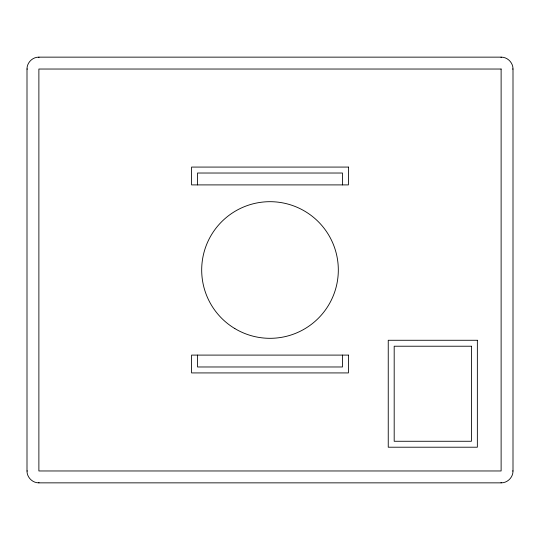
<?xml version="1.0" encoding="UTF-8"?>
<svg xmlns="http://www.w3.org/2000/svg" width="540" height="540" viewBox="0 0 540 540"><rect width="100%" height="100%" fill="white"/><g stroke="black" fill="none" stroke-linecap="round" stroke-linejoin="round"><path stroke-width="0.81" d="M27 69.032C26.885 62.66 32.508 57.031 38.88 57.145L501.12 57.145C507.492 57.031 513.115 62.66 513 69.032L513 470.968C513.115 477.34 507.492 482.969 501.12 482.855L38.88 482.855C32.508 482.969 26.885 477.34 27 470.968L27 69.032L27.405 69.032M512.595 69.032L513 69.032M27 470.968L27.405 470.968M512.595 470.968L513 470.968M501.12 57.145L501.12 57.551M501.12 482.45L501.12 482.855M342.475 184.903L342.475 173.023L197.525 173.023L197.525 184.903M342.475 355.097L342.475 366.977L197.525 366.977L197.525 355.097M38.88 57.145L38.88 57.551M38.88 482.45L38.88 482.855M501.12 69.032L38.88 69.032L38.88 470.968L501.12 470.968L501.12 69.032M348.415 167.076L191.585 167.076L191.585 184.903L348.415 184.903L348.415 167.076M477.353 340.274L388.246 340.274L388.246 447.208L477.353 447.208L477.353 340.274M471.413 346.221L394.187 346.221L394.187 441.268L471.413 441.268L471.413 346.221M348.415 355.097L191.585 355.097L191.585 372.924L348.415 372.924L348.415 355.097M234.846 328.577A68.317 68.317 0 0 0 338.31 271.154A68.317 68.317 0 0 0 236.851 210.269A68.317 68.317 0 0 0 234.846 328.577"/></g></svg>
